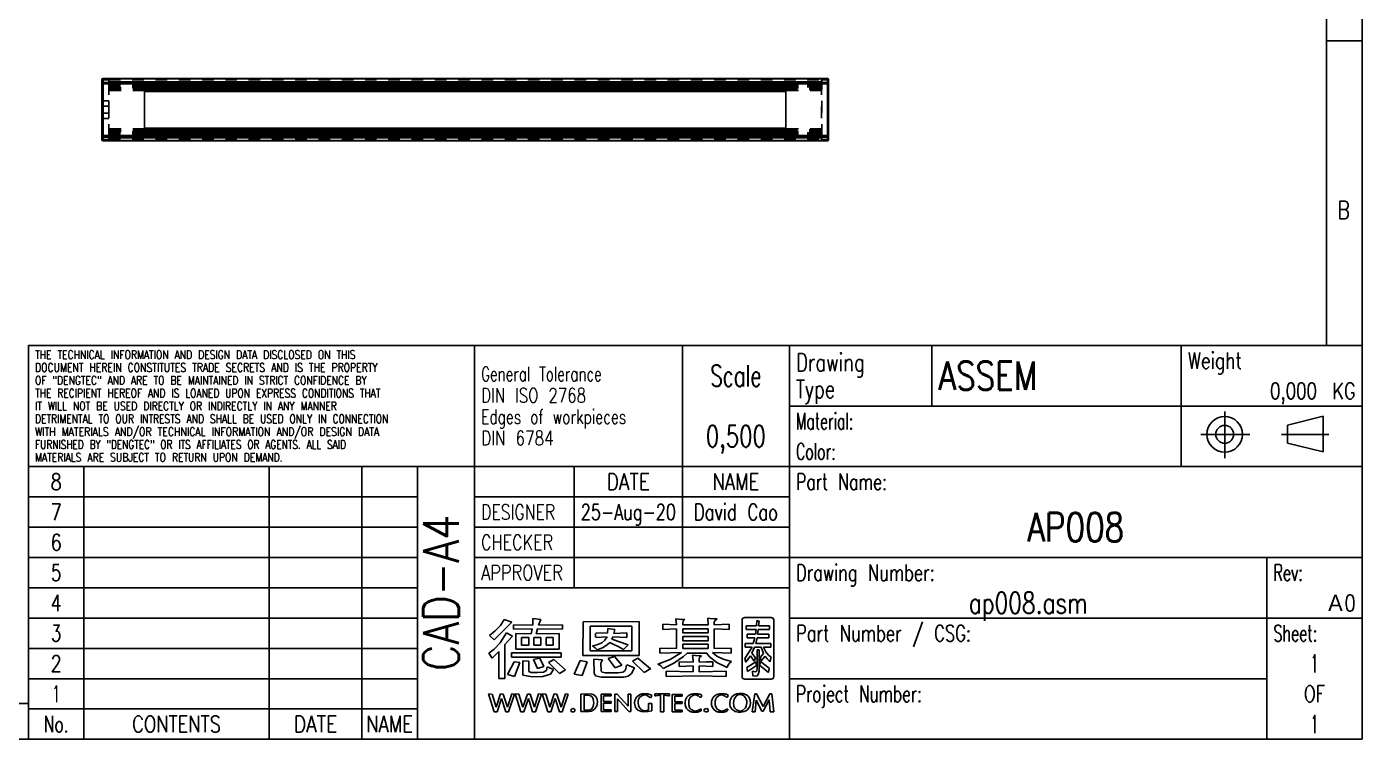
# Model space of a CAD drawing. Extents: x 14 to 580, y 14 to 406.
# Drawn here: x 205.1 to 580, y 14 to 213.9 of the extents above; entities that cross this region are included whole.
import ezdxf
from ezdxf.enums import TextEntityAlignment as Align

# ---------------------------------------------------------------- set-up
doc = ezdxf.new("R2010")
doc.units = 0
doc.header["$LTSCALE"] = 32.67
doc.linetypes.add('HIDDEN', pattern=[0.2, 0.1, -0.1])
doc.layers.get('0').update_dxf_attribs({"linetype": 'CONTINUOUS'})
for name, color, linetype in [('AP008-BASE2', 7, 'CONTINUOUS'), ('AP008-BASE3', 7, 'CONTINUOUS'), ('AP008-ENDCAP-02', 7, 'CONTINUOUS'), ('AP008-ENDCAP-03', 7, 'CONTINUOUS'), ('AP008-ENDCAP-12', 7, 'CONTINUOUS'), ('AP008-ENDCAP-13', 7, 'CONTINUOUS'), ('AP0089', 7, 'CONTINUOUS')]:
    doc.layers.add(name, color=color, linetype=linetype)
doc.styles.add('TEXTSTYLE_2', font='TXT.TTF')
doc.styles.add('TEXTSTYLE_3', font='TXT.TTF')
doc.styles.add('TEXTSTYLE_4', font='TXT.TTF')
doc.styles.add('TEXTSTYLE_5', font='TXT.TTF')
doc.styles.add('TEXTSTYLE_6', font='TXT.TTF')
doc.styles.add('TEXTSTYLE_8', font='gdt', dxfattribs={"width": 0.55})

# ---------------------------------------------------------------- blocks, each defined once
blk = doc.blocks.new('SYMBOL_283_BL0', base_point=(374.78, 34.86))
at = {"layer": 'AP0089', "color": 7}
for p, q in [((336.31, 41.86), (341.3, 46.84)), ((338.1, 45.94), (336.66, 44.38)), ((339.1, 47.61), (338.1, 45.94)), ((341.3, 46.84), (339.1, 47.61)), ((341.74, 46.12), (341.74, 44.85)), ((341.74, 46.12), (347.17, 46.03)), ((347.18, 47.9), (347.17, 46.03)), ((349.45, 47.59), (347.18, 47.9)), ((349.45, 47.59), (348.82, 46.03)), ((348.82, 46.03), (355.48, 46.08)), ((355.48, 46.08), (355.48, 44.86)), ((361.23, 37.51), (361.28, 46.99)), ((361.28, 46.99), (377.01, 47.02)), ((363.25, 45.72), (363.25, 38.77)), ((374.99, 45.72), (363.25, 45.72)), ((368.26, 45.12), (368.17, 43.81)), ((368.26, 45.12), (370.24, 44.84)), ((374.99, 38.77), (374.99, 45.72)), ((377.01, 47.02), (377.01, 37.51)), ((383.7, 46.32), (387.54, 46.15)), ((383.7, 46.32), (383.7, 44.83)), ((387.31, 47.76), (387.54, 46.15)), ((387.31, 47.76), (388.91, 47.61)), ((388.91, 47.61), (389.85, 47.6)), ((389.3, 46.78), (389.29, 46.15)), ((389.29, 46.15), (396.42, 46.15)), ((389.43, 47.18), (389.3, 46.78)), ((389.85, 47.6), (389.43, 47.18)), ((396.28, 47.96), (396.42, 46.15)), ((396.28, 47.96), (396.98, 47.88)), ((396.98, 47.88), (398.08, 47.8)), ((398.08, 47.8), (398.94, 47.79)), ((398.27, 47.21), (398.13, 46.82)), ((398.13, 46.82), (398.13, 46.14)), ((398.13, 46.14), (402.28, 46.31)), ((398.94, 47.79), (398.27, 47.21)), ((402.28, 46.31), (402.28, 44.82)), ((405.9, 47.37), (405.9, 31.66)), ((414.04, 48.16), (406.7, 48.16)), ((409.97, 45.82), (407.08, 45.82)), ((407.08, 45.82), (407.08, 44.8)), ((410.08, 47.31), (409.97, 45.82)), ((410.08, 47.31), (410.67, 47.13)), ((410.56, 45.82), (410.67, 47.13)), ((413.66, 45.82), (410.56, 45.82)), ((413.66, 44.8), (413.66, 45.82)), ((414.83, 31.66), (414.83, 47.37)), ((336.66, 44.38), (335.05, 43.09)), ((335.05, 43.09), (336.31, 41.86)), ((339.82, 43.9), (337.99, 41.01)), ((339.33, 40.59), (341.52, 42.91)), ((339.82, 43.9), (341.52, 42.91)), ((341.75, 44.85), (347, 44.96)), ((342.45, 43.66), (342.43, 39.24)), ((346.68, 43.55), (342.45, 43.66)), ((344.01, 42.51), (344.01, 40.37)), ((344.03, 42.51), (346.02, 42.51)), ((346.02, 40.37), (346.02, 42.51)), ((347, 44.97), (346.68, 43.55)), ((347.46, 42.51), (347.46, 40.37)), ((347.46, 42.51), (349.44, 42.51)), ((348.49, 44.95), (348.16, 43.54)), ((354.56, 43.65), (348.16, 43.54)), ((355.48, 44.86), (348.49, 44.95)), ((349.44, 40.37), (349.44, 42.51)), ((350.92, 42.51), (350.92, 40.37)), ((350.95, 42.51), (352.93, 42.51)), ((352.93, 40.37), (352.93, 42.51)), ((354.56, 43.65), (354.54, 39.24)), ((364.74, 43.64), (364.74, 42.62)), ((368.01, 42.72), (364.88, 42.59)), ((364.9, 43.83), (368.17, 43.81)), ((367.44, 41.77), (366.52, 41.04)), ((368.01, 42.72), (367.44, 41.77)), ((369.64, 42.72), (369.37, 42.06)), ((369.37, 42.06), (373.94, 40.46)), ((373.57, 42.59), (369.64, 42.72)), ((370.24, 44.84), (369.9, 43.72)), ((369.9, 43.72), (373.57, 43.84)), ((373.57, 43.84), (373.57, 42.59)), ((387.55, 44.97), (383.7, 44.83)), ((387.55, 44.97), (387.55, 39.42)), ((396.42, 44.97), (389.29, 44.97)), ((389.29, 44.97), (389.29, 43.82)), ((389.29, 43.82), (396.42, 43.82)), ((396.42, 42.86), (389.29, 42.86)), ((389.29, 42.86), (389.29, 41.61)), ((389.29, 41.61), (396.42, 41.61)), ((396.42, 43.82), (396.42, 44.97)), ((396.42, 41.61), (396.42, 42.86)), ((402.28, 44.82), (398.13, 44.97)), ((398.13, 44.97), (398.13, 39.42)), ((407.08, 44.8), (409.86, 44.8)), ((407.34, 43.47), (409.67, 43.47)), ((407.34, 43.47), (407.34, 42.44)), ((409.48, 42.44), (407.34, 42.44)), ((409.48, 42.44), (409.05, 40.91)), ((409.86, 44.8), (409.67, 43.47)), ((410.11, 42.44), (409.74, 40.91)), ((413.41, 42.44), (410.11, 42.44)), ((410.45, 44.8), (410.28, 43.47)), ((410.28, 43.47), (413.41, 43.47)), ((410.45, 44.8), (413.66, 44.8)), ((413.41, 43.47), (413.41, 42.44)), ((336.32, 39.31), (334.83, 38.16)), ((334.83, 38.16), (335.82, 36.75)), ((335.82, 36.75), (337.61, 38.59)), ((337.99, 41.01), (336.32, 39.31)), ((337.61, 38.59), (337.61, 31.06)), ((339.33, 31.06), (339.33, 40.59)), ((355.15, 38.27), (341.18, 38.29)), ((341.18, 38.29), (341.18, 37.02)), ((342.43, 39.24), (354.54, 39.24)), ((344.03, 40.37), (346.02, 40.37)), ((347.46, 40.37), (349.44, 40.37)), ((350.95, 40.37), (352.93, 40.37)), ((355.15, 37.07), (355.15, 38.27)), ((377.01, 37.51), (361.23, 37.51)), ((363.25, 38.77), (374.99, 38.77)), ((365.13, 40.5), (363.92, 40.21)), ((363.92, 40.21), (364.7, 39.62)), ((364.7, 39.62), (365.2, 39.07)), ((366.52, 41.04), (365.13, 40.5)), ((365.2, 39.07), (366.76, 39.68)), ((366.76, 39.68), (368.05, 40.46)), ((368.05, 40.46), (368.76, 41.14)), ((368.76, 41.14), (369.77, 40.72)), ((369.77, 40.72), (371.35, 39.95)), ((371.35, 39.95), (372.6, 39.21)), ((372.6, 39.21), (373.94, 40.46)), ((387.55, 39.42), (382.87, 39.59)), ((382.87, 39.59), (382.87, 38.15)), ((382.87, 38.15), (388.89, 38.33)), ((388.89, 38.33), (385.77, 36.42)), ((396.42, 40.65), (389.29, 40.65)), ((389.29, 40.65), (389.29, 39.43)), ((389.29, 39.43), (396.42, 39.43)), ((389.51, 37.2), (390.52, 38.18)), ((396.03, 38.18), (390.52, 38.18)), ((392.01, 37.55), (392.16, 36.21)), ((392.01, 37.55), (392.76, 37.48)), ((396.68, 37.26), (396.03, 38.18)), ((396.42, 39.43), (396.42, 40.65)), ((397.62, 38.33), (398.85, 37.29)), ((402.9, 38.14), (397.62, 38.33)), ((402.9, 39.59), (398.13, 39.42)), ((402.9, 39.59), (402.9, 38.14)), ((408.71, 39.88), (406.66, 36.7)), ((409.05, 40.91), (406.79, 40.91)), ((406.79, 40.91), (406.79, 39.88)), ((406.79, 39.88), (408.71, 39.88)), ((409.43, 39.88), (408.67, 38.17)), ((408.67, 38.17), (409.68, 36.85)), ((409.43, 39.88), (411.28, 39.88)), ((413.96, 40.91), (409.74, 40.91)), ((410.71, 39.08), (410.14, 39.08)), ((410.14, 39.08), (410.14, 33.81)), ((410.71, 39.08), (410.71, 33.14)), ((411.93, 38.06), (410.98, 36.93)), ((411.28, 39.88), (411.93, 38.06)), ((411.89, 39.88), (412.55, 38.56)), ((411.89, 39.88), (413.96, 39.88)), ((412.55, 38.56), (413.32, 37.62)), ((413.32, 37.62), (414.08, 37.01)), ((413.96, 40.91), (413.96, 39.88)), ((341.99, 35.73), (340.09, 32.21)), ((341.18, 37.02), (355.15, 37.05)), ((343.55, 35.51), (341.99, 35.73)), ((343.55, 35.51), (342.01, 31.65)), ((344.41, 35.97), (346.02, 35.87)), ((344.41, 35.97), (344.41, 31.96)), ((346.02, 35.87), (346.02, 33.01)), ((347.34, 36.35), (349.11, 36.76)), ((348.47, 33.89), (347.34, 36.35)), ((350.32, 34.42), (348.47, 33.89)), ((349.11, 36.76), (350.32, 34.42)), ((351.23, 34.29), (351.02, 33.3)), ((352.98, 33.6), (351.23, 34.29)), ((351.61, 35.53), (353.06, 36.36)), ((354.64, 32.44), (351.61, 35.53)), ((353.06, 36.36), (356.39, 33.51)), ((360.48, 36.11), (358.82, 32.24)), ((362.45, 35.75), (360.48, 36.11)), ((361.07, 31.88), (362.44, 35.73)), ((364.35, 36.45), (364.37, 32.53)), ((366.7, 36.24), (364.35, 36.45)), ((366.3, 35.37), (366.7, 36.24)), ((366.36, 33.14), (366.3, 35.37)), ((370.11, 37.22), (368.29, 36.62)), ((368.29, 36.62), (370.3, 34.05)), ((372.18, 34.78), (370.11, 37.22)), ((370.3, 34.05), (372.18, 34.78)), ((373.52, 34.89), (373.28, 33.73)), ((375.75, 34.06), (373.55, 34.88)), ((374.92, 32.44), (375.75, 34.06)), ((376.68, 36.78), (375.21, 35.88)), ((375.21, 35.88), (378.4, 32.71)), ((380.23, 33.8), (376.68, 36.78)), ((378.4, 32.71), (380.29, 33.83)), ((385.77, 36.42), (382.3, 35.06)), ((382.3, 35.06), (383.01, 34.67)), ((383.01, 34.67), (383.78, 33.85)), ((383.79, 33.85), (386.79, 35.34)), ((386.79, 35.34), (389.51, 37.2)), ((388.3, 35.77), (392.18, 35.63)), ((388.3, 35.77), (388.3, 34.44)), ((392.18, 34.59), (388.3, 34.44)), ((392.16, 36.21), (392.18, 35.63)), ((392.18, 34.59), (392.18, 32.96)), ((392.76, 37.48), (393.86, 37.44)), ((393.86, 36.58), (393.85, 35.64)), ((393.85, 35.64), (395.91, 35.68)), ((397.68, 34.44), (393.85, 34.58)), ((393.85, 34.58), (393.85, 32.96)), ((393.86, 37.44), (394.51, 37.42)), ((393.98, 36.94), (393.86, 36.58)), ((394.51, 37.42), (393.98, 36.94)), ((395.91, 35.68), (397.68, 35.76)), ((398.85, 35.57), (396.68, 37.26)), ((397.68, 35.76), (397.68, 34.44)), ((398.85, 37.29), (400.6, 36.43)), ((401.74, 34.12), (398.85, 35.57)), ((400.6, 36.43), (402.93, 35.85)), ((401.95, 34.7), (401.74, 34.12)), ((402.4, 35.36), (401.95, 34.7)), ((402.93, 35.85), (402.4, 35.36)), ((406.66, 36.7), (407, 35.61)), ((408.27, 37.39), (407, 35.61)), ((407.22, 34.16), (409.81, 35.76)), ((407.22, 34.16), (407.4, 33.02)), ((409.94, 34.7), (407.4, 33.02)), ((409.33, 35.87), (408.27, 37.39)), ((409.68, 36.85), (409.33, 35.87)), ((409.81, 35.76), (409.94, 34.7)), ((410.14, 33.81), (410.09, 33.3)), ((411.05, 35.78), (410.82, 34.8)), ((410.82, 34.8), (413.29, 32.77)), ((410.98, 36.93), (411.29, 35.98)), ((413.56, 33.97), (411.05, 35.78)), ((412.37, 37.32), (411.29, 35.98)), ((412.37, 37.32), (412.93, 36.56)), ((412.93, 36.56), (413.72, 35.74)), ((413.29, 32.77), (413.56, 33.97)), ((414.08, 37.01), (413.72, 35.74)), ((339.33, 31.06), (337.61, 31.06)), ((340.13, 32.2), (342.01, 31.65)), ((344.41, 31.96), (347.11, 31.54)), ((346.71, 32.76), (346.02, 33.01)), ((348.47, 32.69), (346.71, 32.76)), ((347.11, 31.54), (350.01, 31.58)), ((350.22, 32.79), (348.47, 32.69)), ((350.01, 31.58), (352.16, 32.24)), ((351.02, 33.3), (350.22, 32.79)), ((352.16, 32.24), (352.98, 33.6)), ((356.39, 33.51), (354.64, 32.44)), ((358.82, 32.24), (361.07, 31.88)), ((364.37, 32.53), (364.79, 31.79)), ((364.79, 31.79), (366.33, 31.38)), ((366.33, 31.38), (372.76, 31.4)), ((366.67, 32.78), (366.36, 33.14)), ((367.54, 32.62), (366.67, 32.78)), ((371.08, 32.61), (367.54, 32.62)), ((372.45, 32.8), (371.08, 32.61)), ((373.01, 33.17), (372.45, 32.8)), ((372.76, 31.4), (373.98, 31.68)), ((373.28, 33.73), (373.01, 33.17)), ((373.98, 31.68), (374.92, 32.44)), ((392.18, 32.96), (384.64, 33.11)), ((384.64, 33.11), (384.64, 31.65)), ((384.64, 31.65), (393.7, 31.79)), ((393.7, 31.79), (401.46, 31.65)), ((401.46, 33.11), (393.85, 32.96)), ((401.46, 31.65), (401.46, 33.11)), ((406.7, 30.86), (414.04, 30.86)), ((409.73, 32.95), (408.83, 33.07)), ((408.83, 33.07), (408.92, 31.75)), ((408.92, 31.75), (410.04, 31.72)), ((409.96, 33.06), (409.73, 32.95)), ((410.09, 33.3), (409.96, 33.06)), ((410.04, 31.72), (410.47, 32.16)), ((410.47, 32.16), (410.71, 33.14)), ((334.73, 26.7), (335.61, 26.69)), ((336.32, 21.74), (334.73, 26.7)), ((335.76, 26.69), (336.88, 22.98)), ((336.88, 22.98), (338.14, 26.7)), ((338.14, 26.7), (338.89, 26.69)), ((338.89, 26.69), (340.11, 23.03)), ((340.11, 23.03), (341.29, 26.7)), ((342.08, 26.69), (340.37, 21.74)), ((341.29, 26.7), (342.08, 26.69)), ((342.26, 26.7), (343.85, 21.74)), ((343.28, 26.69), (342.26, 26.7)), ((344.41, 22.98), (343.28, 26.69)), ((345.67, 26.69), (344.41, 22.98)), ((346.42, 26.69), (345.67, 26.69)), ((347.64, 23.03), (346.42, 26.69)), ((348.81, 26.7), (347.64, 23.03)), ((347.9, 21.74), (349.61, 26.69)), ((349.61, 26.69), (348.81, 26.7)), ((349.78, 26.7), (350.81, 26.69)), ((351.38, 21.74), (349.78, 26.7)), ((350.81, 26.69), (351.93, 22.98)), ((351.93, 22.98), (353.2, 26.7)), ((353.2, 26.7), (353.95, 26.69)), ((353.95, 26.69), (355.17, 23.03)), ((355.17, 23.03), (356.34, 26.7)), ((357.14, 26.69), (355.43, 21.74)), ((356.34, 26.7), (357.14, 26.69)), ((363.33, 26.7), (360.62, 26.69)), ((360.62, 26.69), (360.62, 21.81)), ((361.57, 26.34), (361.57, 22.14)), ((362.5, 26.33), (361.57, 26.33)), ((363.41, 26.19), (362.5, 26.33)), ((364.1, 26.54), (363.33, 26.7)), ((364.86, 25.99), (364.1, 26.54)), ((366.35, 26.63), (369.18, 26.63)), ((366.35, 21.81), (366.35, 26.63)), ((369.18, 26.63), (369.18, 26.17)), ((370.23, 21.81), (370.23, 26.69)), ((370.23, 26.69), (370.85, 26.69)), ((370.85, 26.69), (373.95, 23.28)), ((373.95, 23.28), (373.95, 26.69)), ((373.95, 26.69), (374.67, 26.69)), ((374.67, 26.69), (374.67, 21.81)), ((377.11, 26.48), (376.28, 25.85)), ((377.82, 26.7), (377.11, 26.48)), ((378.5, 26.43), (377.7, 26.15)), ((378.38, 26.78), (377.82, 26.7)), ((378.38, 26.78), (379.47, 26.73)), ((379.12, 26.37), (378.5, 26.43)), ((380.14, 25.75), (379.12, 26.37)), ((379.47, 26.73), (380.62, 26.34)), ((380.62, 26.34), (380.39, 25.75)), ((381.46, 26.74), (385.56, 26.75)), ((381.46, 26.74), (381.46, 26.23)), ((381.75, 26.23), (383.05, 26.39)), ((383.05, 26.39), (383.05, 21.74)), ((383.97, 21.74), (383.97, 26.39)), ((383.97, 26.39), (385.27, 26.23)), ((385.56, 26.75), (385.55, 26.26)), ((386.31, 26.56), (389.14, 26.56)), ((386.31, 21.74), (386.31, 26.56)), ((389.14, 26.56), (389.14, 26.1)), ((392.87, 26.75), (392.58, 26.74)), ((392.72, 26.44), (392.76, 26.44)), ((392.76, 26.44), (392.84, 26.43)), ((392.84, 26.43), (392.92, 26.42)), ((392.92, 26.42), (393.22, 26.35)), ((393.47, 26.71), (393.16, 26.73)), ((393.77, 26.68), (393.47, 26.71)), ((394.41, 25.84), (394.58, 26.4)), ((400.29, 26.75), (400, 26.74)), ((400.14, 26.44), (400.18, 26.44)), ((400.18, 26.44), (400.26, 26.43)), ((400.26, 26.43), (400.34, 26.42)), ((400.34, 26.42), (400.64, 26.35)), ((400.89, 26.71), (400.57, 26.73)), ((401.19, 26.68), (400.89, 26.71)), ((401.83, 25.84), (402, 26.4)), ((402.98, 25.79), (403.58, 26.41)), ((403.58, 26.41), (404.35, 26.75)), ((404.72, 26.42), (404.22, 26.05)), ((404.35, 26.75), (405.13, 26.86)), ((405.33, 26.56), (404.72, 26.42)), ((406.11, 26.81), (405.13, 26.86)), ((405.33, 26.56), (406.1, 26.37)), ((406.52, 26.09), (406.1, 26.37)), ((407.13, 26.49), (406.11, 26.81)), ((407.13, 26.49), (407.6, 26.06)), ((408.78, 21.74), (409.47, 26.75)), ((409.47, 26.75), (409.98, 26.75)), ((409.98, 26.75), (411.84, 23.21)), ((411.84, 23.21), (413.74, 26.75)), ((413.74, 26.75), (414.26, 26.75)), ((414.26, 26.75), (414.83, 21.74)), ((338.41, 25.4), (337.18, 21.74)), ((339.57, 21.74), (338.41, 25.4)), ((344.71, 21.74), (345.93, 25.4)), ((345.93, 25.4), (347.1, 21.74)), ((353.46, 25.4), (352.24, 21.74)), ((354.63, 21.74), (353.46, 25.4)), ((357.91, 22.39), (358.26, 22.58)), ((358.26, 22.58), (358.59, 22.59)), ((358.59, 22.59), (358.89, 22.44)), ((363.12, 22.21), (363.72, 22.54)), ((363.85, 25.89), (363.41, 26.19)), ((363.72, 22.54), (364.15, 23.29)), ((364.11, 25.32), (363.85, 25.89)), ((364.26, 24.62), (364.11, 25.32)), ((364.15, 23.29), (364.28, 24.25)), ((364.28, 24.25), (364.26, 24.62)), ((364.51, 22.4), (365.16, 23.39)), ((364.86, 25.99), (365.22, 25.26)), ((365.34, 24.42), (365.16, 23.39)), ((365.22, 25.26), (365.34, 24.42)), ((369.18, 26.17), (367.07, 26.17)), ((367.07, 26.17), (367.07, 24.58)), ((367.07, 24.58), (369.18, 24.58)), ((369.18, 24.13), (367.07, 24.13)), ((367.07, 24.13), (367.07, 22.24)), ((369.18, 24.58), (369.18, 24.13)), ((374.12, 21.81), (370.95, 25.32)), ((370.95, 25.32), (370.95, 21.81)), ((375.81, 24.84), (375.73, 24.14)), ((375.73, 24.14), (376.01, 22.92)), ((376.28, 25.85), (375.81, 24.84)), ((376.01, 22.92), (376.69, 22.14)), ((376.76, 24.7), (376.73, 24.22)), ((376.73, 24.22), (376.82, 23.5)), ((376.89, 25.2), (376.76, 24.7)), ((376.82, 23.5), (377.04, 22.96)), ((377.17, 25.7), (376.89, 25.2)), ((377.04, 22.96), (377.46, 22.43)), ((377.7, 26.15), (377.17, 25.7)), ((379.67, 22.24), (379.67, 24.08)), ((379.67, 24.08), (380.56, 24.08)), ((380.39, 25.75), (380.14, 25.75)), ((380.56, 24.08), (380.55, 22.02)), ((381.46, 26.23), (381.75, 26.23)), ((385.27, 26.23), (385.56, 26.23)), ((389.14, 26.1), (387.03, 26.1)), ((387.03, 26.1), (387.03, 24.51)), ((387.03, 24.51), (389.14, 24.51)), ((389.14, 24.06), (387.03, 24.06)), ((387.03, 24.06), (387.03, 22.17)), ((389.14, 24.51), (389.14, 24.06)), ((389.9, 24.19), (389.9, 24.18)), ((390.93, 24.18), (390.93, 24.27)), ((393.79, 26.06), (394.06, 25.84)), ((394.06, 25.84), (394.41, 25.84)), ((395.31, 22.3), (395.47, 22.51)), ((395.47, 22.51), (395.7, 22.58)), ((395.7, 22.58), (396.02, 22.59)), ((396.02, 22.59), (396.26, 22.5)), ((396.26, 22.5), (396.43, 22.3)), ((397.32, 24.19), (397.32, 24.18)), ((398.35, 24.18), (398.35, 24.27)), ((401.21, 26.06), (401.48, 25.84)), ((401.48, 25.84), (401.83, 25.84)), ((402.55, 24.94), (402.45, 24.18)), ((402.45, 24.18), (402.48, 23.72)), ((402.48, 23.72), (402.6, 23.22)), ((402.94, 25.75), (402.55, 24.94)), ((402.6, 23.22), (403.05, 22.48)), ((403.48, 24.23), (403.72, 25.22)), ((403.63, 23.24), (403.48, 24.23)), ((403.63, 23.24), (403.8, 22.85)), ((403.72, 25.22), (404.22, 26.05)), ((404.33, 22.26), (403.8, 22.85)), ((406.86, 22.85), (406.05, 22.08)), ((406.91, 25.62), (406.52, 26.09)), ((407.04, 23.24), (406.86, 22.85)), ((406.91, 25.62), (407.1, 25.21)), ((407.24, 24.23), (407.04, 23.24)), ((407.1, 25.21), (407.22, 24.73)), ((407.22, 24.73), (407.24, 24.23)), ((407.44, 22.3), (408.08, 23.15)), ((407.6, 26.06), (407.88, 25.69)), ((408.18, 24.96), (407.88, 25.69)), ((408.08, 23.15), (408.27, 24.08)), ((408.27, 24.08), (408.18, 24.96)), ((409.88, 24.96), (409.59, 21.74)), ((411.46, 21.85), (409.88, 24.96)), ((413.5, 25.02), (411.87, 21.85)), ((413.8, 21.74), (413.5, 25.02)), ((337.18, 21.74), (336.32, 21.74)), ((340.37, 21.74), (339.57, 21.74)), ((343.85, 21.74), (344.71, 21.74)), ((347.1, 21.74), (347.9, 21.74)), ((352.24, 21.74), (351.38, 21.74)), ((355.43, 21.74), (354.63, 21.74)), ((357.83, 22.06), (357.91, 22.39)), ((357.98, 21.77), (357.83, 22.06)), ((358.26, 21.68), (357.98, 21.77)), ((358.73, 21.71), (358.26, 21.68)), ((358.98, 21.92), (358.73, 21.71)), ((358.89, 22.44), (359.02, 22.21)), ((359.02, 22.21), (358.98, 21.92)), ((360.62, 21.81), (362.96, 21.81)), ((361.57, 22.14), (362.34, 22.14)), ((362.34, 22.14), (363.12, 22.21)), ((363.02, 21.81), (363.67, 21.91)), ((363.67, 21.91), (364.51, 22.4)), ((369.18, 21.81), (366.35, 21.81)), ((367.07, 22.24), (369.18, 22.24)), ((369.18, 22.24), (369.18, 21.81)), ((370.95, 21.81), (370.23, 21.81)), ((374.67, 21.81), (374.12, 21.81)), ((376.69, 22.14), (377.66, 21.75)), ((378.08, 22.07), (377.46, 22.43)), ((377.66, 21.75), (378.45, 21.7)), ((378.66, 21.96), (378.08, 22.07)), ((379.6, 21.79), (378.45, 21.7)), ((379.19, 22.03), (378.66, 21.96)), ((379.19, 22.03), (379.67, 22.24)), ((380.55, 22.02), (379.6, 21.79)), ((383.05, 21.74), (383.97, 21.74)), ((389.14, 21.74), (386.31, 21.74)), ((387.03, 22.17), (389.14, 22.17)), ((389.14, 22.17), (389.14, 21.74)), ((392.5, 21.56), (392.79, 21.56)), ((392.79, 21.56), (392.99, 21.57)), ((392.99, 21.57), (393.19, 21.59)), ((393.19, 21.59), (393.39, 21.63)), ((393.39, 21.63), (393.6, 21.67)), ((393.6, 21.67), (393.65, 21.69)), ((393.65, 21.69), (393.71, 21.7)), ((393.71, 21.7), (394.01, 21.8)), ((394.01, 21.8), (394.11, 21.85)), ((394.11, 21.85), (394.21, 21.9)), ((394.47, 22.47), (394.18, 22.46)), ((394.21, 21.9), (394.31, 21.96)), ((394.31, 21.96), (394.41, 22.02)), ((394.41, 22.02), (394.47, 22.47)), ((395.28, 21.98), (395.31, 22.3)), ((395.41, 21.77), (395.28, 21.98)), ((395.7, 21.68), (395.41, 21.77)), ((396.01, 21.68), (395.7, 21.68)), ((396.16, 21.71), (396.01, 21.68)), ((396.36, 21.85), (396.16, 21.71)), ((396.46, 22.12), (396.36, 21.85)), ((396.43, 22.3), (396.46, 22.12)), ((399.92, 21.56), (400.21, 21.56)), ((400.21, 21.56), (400.41, 21.57)), ((400.41, 21.57), (400.61, 21.59)), ((400.61, 21.59), (400.81, 21.63)), ((400.81, 21.63), (401.02, 21.67)), ((401.02, 21.67), (401.07, 21.69)), ((401.07, 21.69), (401.13, 21.7)), ((401.13, 21.7), (401.43, 21.8)), ((401.43, 21.8), (401.53, 21.85)), ((401.53, 21.85), (401.63, 21.9)), ((401.88, 22.47), (401.6, 22.46)), ((401.63, 21.9), (401.73, 21.96)), ((401.73, 21.96), (401.83, 22.02)), ((401.83, 22.02), (401.88, 22.47)), ((403.05, 22.48), (403.35, 22.22)), ((403.35, 22.22), (404.02, 21.83)), ((404.02, 21.83), (404.85, 21.63)), ((405.37, 21.9), (404.33, 22.26)), ((404.85, 21.63), (405.56, 21.62)), ((406.05, 22.08), (405.37, 21.9)), ((405.56, 21.62), (406.54, 21.79)), ((406.54, 21.79), (407.01, 22.01)), ((407.01, 22.01), (407.44, 22.3)), ((408.78, 21.74), (409.59, 21.74)), ((411.87, 21.85), (411.46, 21.85)), ((413.8, 21.74), (414.83, 21.74))]:
    blk.add_line(p, q, dxfattribs=at)
for centre, radius, start, end in [((406.7, 47.37), 0.799, 90, 180), ((414.04, 47.37), 0.799, 0, 90), ((406.7, 31.66), 0.799, 180, 270), ((414.04, 31.66), 0.799, 270, 360), ((392.3, 24.39), 2.32, 111.1471, 136.841), ((392.53, 23.7), 3.04, 89.1542, 110.4525), ((392.91, 24.52), 1.94, 95.5685, 135.5687), ((392.97, 27.43), 0.691, 260.9564, 273.018), ((393.12, 27.48), 0.75, 261.6919, 272.7717), ((392.58, 24.37), 2.07, 63.4314, 72.1964), ((393.37, 24.06), 2.65, 68.5873, 81.3424), ((393.69, 24.97), 1.68, 58.0891, 67.5455), ((399.72, 24.39), 2.32, 111.1471, 136.841), ((399.95, 23.7), 3.04, 89.1542, 110.4525), ((400.33, 24.52), 1.94, 95.5685, 135.5687), ((400.39, 27.43), 0.691, 260.9564, 273.018), ((400.54, 27.48), 0.75, 261.6919, 272.7717), ((400, 24.37), 2.08, 54.329, 72.1869), ((400.79, 24.06), 2.65, 68.5873, 81.3424), ((401.11, 24.97), 1.68, 58.0891, 67.5455), ((392.4, 24.21), 2.5, 158.0467, 180.3952), ((392.82, 24.13), 2.93, 179.1046, 200.8922), ((392.6, 24.1), 2.73, 136.7287, 157.5392), ((392.36, 24.05), 2.46, 202.8963, 250.0701), ((393.49, 24.31), 2.56, 160.119, 180.9693), ((394.42, 24.2), 3.49, 180.1894, 197.9684), ((392.9, 24.5), 1.94, 135.1351, 159.4747), ((392.58, 23.6), 1.55, 197.9155, 229.0523), ((392.57, 24.35), 2.09, 54.3712, 63.3981), ((399.82, 24.21), 2.5, 158.0467, 180.3952), ((400.24, 24.13), 2.93, 179.1046, 200.8922), ((400.02, 24.1), 2.73, 136.7287, 157.5392), ((399.78, 24.05), 2.46, 202.8963, 250.0701), ((400.91, 24.31), 2.56, 160.119, 180.9693), ((401.84, 24.2), 3.49, 180.1894, 197.9684), ((400.32, 24.5), 1.94, 135.1351, 159.4747), ((400, 23.6), 1.55, 197.9155, 229.0523), ((392.48, 24.41), 2.85, 250.2982, 270.5014), ((393.02, 24.11), 2.23, 229.1447, 246.9842), ((392.91, 23.89), 1.98, 247.3414, 266.3689), ((392.59, 24.53), 2.63, 274.3561, 282.4978), ((392.67, 24.17), 2.26, 282.3564, 291.9904), ((392.67, 24.31), 2.39, 290.9261, 300.3826), ((392.8, 24.1), 2.14, 300.1226, 310.0864), ((399.9, 24.41), 2.85, 250.2982, 270.5014), ((400.44, 24.11), 2.23, 229.1447, 246.9842), ((400.33, 23.89), 1.98, 247.3414, 266.3689), ((400.01, 24.53), 2.63, 274.3561, 282.4978), ((400.09, 24.17), 2.26, 282.3564, 291.9904), ((400.08, 24.31), 2.39, 290.9261, 300.3826), ((400.22, 24.1), 2.14, 300.1226, 310.0864)]:
    blk.add_arc(centre, radius, start, end, dxfattribs=at)

msp = doc.modelspace()

# ---------------------------------------------------------------- linework, layer by layer
at = {"color": 7}
for p, q in [((238.215, 198.064), (238.215, 183.22)), ((238.215, 198.064), (418.215, 198.064)), ((238.215, 198.012), (418.215, 198.012)), ((238.215, 197.926), (418.215, 197.926)), ((238.215, 197.9), (418.215, 197.9)), ((238.215, 197.489), (418.215, 197.489)), ((238.215, 197.318), (418.215, 197.318)), ((238.215, 197.292), (418.215, 197.292)), ((238.215, 197.242), (418.215, 197.242)), ((238.215, 196.842), (418.215, 196.842)), ((238.215, 196.792), (418.215, 196.792)), ((238.215, 196.269), (418.215, 196.269)), ((238.215, 195.978), (418.215, 195.978)), ((238.215, 195.801), (418.215, 195.801)), ((238.215, 195.792), (418.215, 195.792)), ((418.215, 198.064), (418.215, 183.22)), ((238.215, 185.492), (418.215, 185.492)), ((238.215, 185.483), (418.215, 185.483)), ((238.215, 185.306), (418.215, 185.306)), ((238.215, 185.014), (418.215, 185.014)), ((238.215, 184.492), (418.215, 184.492)), ((238.215, 184.442), (418.215, 184.442)), ((238.215, 184.042), (418.215, 184.042)), ((238.215, 183.992), (418.215, 183.992)), ((238.215, 183.965), (418.215, 183.965)), ((238.215, 183.795), (418.215, 183.795)), ((238.215, 183.384), (418.215, 183.384)), ((238.215, 183.358), (418.215, 183.358)), ((238.215, 183.272), (418.215, 183.272)), ((238.215, 183.22), (418.215, 183.22))]:
    msp.add_line(p, q, dxfattribs=at)
at = {"layer": 'AP008-BASE2', "color": 7}
for p, q in [((228.215, 199.392), (228.215, 198.392)), ((228.215, 199.392), (428.215, 199.392)), ((228.215, 199.292), (428.215, 199.292)), ((428.215, 199.392), (428.215, 198.392)), ((228.215, 198.492), (428.215, 198.492)), ((228.215, 198.392), (428.215, 198.392)), ((228.215, 198.342), (228.215, 198.064)), ((228.215, 198.292), (428.215, 198.292)), ((238.215, 197.67), (418.215, 197.67)), ((238.215, 197.573), (418.215, 197.573)), ((238.215, 196.998), (418.215, 196.998)), ((238.215, 196.992), (418.215, 196.992)), ((238.215, 196.892), (418.215, 196.892)), ((428.215, 198.342), (428.215, 198.064)), ((238.215, 184.392), (418.215, 184.392)), ((238.215, 184.292), (418.215, 184.292)), ((238.215, 184.286), (418.215, 184.286)), ((238.215, 183.711), (418.215, 183.711)), ((228.215, 183.22), (228.215, 181.892)), ((228.215, 182.992), (428.215, 182.992)), ((228.215, 182.892), (428.215, 182.892)), ((228.215, 182.792), (428.215, 182.792)), ((228.215, 181.992), (428.215, 181.992)), ((228.215, 181.892), (428.215, 181.892)), ((238.215, 183.614), (418.215, 183.614)), ((428.215, 183.22), (428.215, 181.892))]:
    msp.add_line(p, q, dxfattribs=at)
at = {"layer": 'AP008-BASE3', "color": 8, "linetype": 'HIDDEN'}
for p, q in [((228.215, 199.356), (428.215, 199.356)), ((228.215, 199.215), (428.215, 199.215)), ((228.215, 199.192), (428.215, 199.192)), ((228.215, 198.992), (428.215, 198.992)), ((228.215, 198.392), (228.215, 198.342)), ((228.215, 198.064), (228.215, 183.22)), ((228.215, 197.892), (428.215, 197.892)), ((228.215, 197.67), (238.215, 197.67)), ((228.215, 197.573), (238.215, 197.573)), ((228.215, 197.392), (428.215, 197.392)), ((228.215, 197.092), (428.215, 197.092)), ((228.215, 196.998), (238.215, 196.998)), ((228.215, 196.992), (238.215, 196.992)), ((228.215, 196.892), (238.215, 196.892)), ((418.215, 197.67), (428.215, 197.67)), ((418.215, 197.573), (428.215, 197.573)), ((418.215, 196.998), (428.215, 196.998)), ((418.215, 196.992), (428.215, 196.992)), ((418.215, 196.892), (428.215, 196.892)), ((428.215, 198.392), (428.215, 198.342)), ((428.215, 198.064), (428.215, 183.22)), ((228.215, 184.392), (238.215, 184.392)), ((228.215, 184.292), (238.215, 184.292)), ((228.215, 184.286), (238.215, 184.286)), ((228.215, 184.192), (428.215, 184.192)), ((228.215, 183.892), (428.215, 183.892)), ((228.215, 183.711), (238.215, 183.711)), ((418.215, 184.392), (428.215, 184.392)), ((418.215, 184.292), (428.215, 184.292)), ((418.215, 184.286), (428.215, 184.286)), ((418.215, 183.711), (428.215, 183.711)), ((228.215, 183.614), (238.215, 183.614)), ((228.215, 183.392), (428.215, 183.392)), ((228.215, 182.292), (428.215, 182.292)), ((228.215, 182.092), (428.215, 182.092)), ((228.215, 182.068), (428.215, 182.068)), ((228.215, 181.927), (428.215, 181.927)), ((418.215, 183.614), (428.215, 183.614))]:
    msp.add_line(p, q, dxfattribs=at)
at = {"layer": 'AP008-ENDCAP-02', "color": 7}
for p, q in [((428.265, 199.392), (429.865, 199.392)), ((428.265, 197.926), (428.265, 199.392)), ((428.265, 199.292), (429.865, 199.292)), ((429.865, 199.392), (429.865, 181.892)), ((430.165, 199.092), (430.165, 182.192)), ((428.265, 198.064), (418.215, 198.064)), ((418.215, 183.22), (418.215, 198.063)), ((428.265, 197.926), (418.215, 197.926)), ((430.165, 198.314), (428.265, 198.314)), ((428.265, 198.039), (429.865, 198.039)), ((428.265, 183.358), (418.215, 183.358)), ((428.265, 183.22), (418.215, 183.22)), ((428.265, 181.892), (428.265, 183.358)), ((428.265, 183.244), (429.865, 183.244)), ((428.265, 182.97), (430.165, 182.97)), ((428.265, 181.992), (429.865, 181.992)), ((428.265, 181.892), (429.865, 181.892))]:
    msp.add_line(p, q, dxfattribs=at)
for points in [[(429.865, 199.292), (429.92, 199.289), (429.973, 199.279), (430.019, 199.264), (430.059, 199.245), (430.092, 199.223), (430.12, 199.198), (430.143, 199.168), (430.159, 199.132), (430.165, 199.092)], [(430.165, 197.874), (430.125, 197.957), (430.015, 198.017), (429.865, 198.039)], [(430.165, 183.409), (430.125, 183.327), (430.015, 183.267), (429.865, 183.244)], [(430.165, 182.192), (430.159, 182.152), (430.143, 182.116), (430.12, 182.086), (430.092, 182.061), (430.059, 182.039), (430.019, 182.02), (429.973, 182.005), (429.92, 181.995), (429.865, 181.992)]]:
    msp.add_lwpolyline(points, dxfattribs=at)
for centre, start, end in [((429.865, 199.092), 0, 90), ((429.865, 182.192), 270, 360)]:
    msp.add_arc(centre, 0.3, start, end, dxfattribs=at)
at = {"layer": 'AP008-ENDCAP-03', "color": 8, "linetype": 'HIDDEN'}
for p, q in [((428.265, 199.356), (429.865, 199.356)), ((428.265, 199.215), (429.865, 199.215)), ((428.265, 199.192), (429.865, 199.192)), ((428.265, 198.992), (429.865, 198.992)), ((429.913, 199.214), (429.865, 199.215)), ((428.265, 198.012), (418.215, 198.012)), ((428.265, 197.9), (418.215, 197.9)), ((428.265, 197.489), (418.215, 197.489)), ((428.265, 197.318), (418.215, 197.318)), ((428.265, 197.292), (418.215, 197.292)), ((428.265, 197.242), (418.215, 197.242)), ((428.265, 196.842), (418.215, 196.842)), ((428.265, 196.792), (418.215, 196.792)), ((418.215, 196.492), (428.265, 196.492)), ((418.215, 196.292), (428.265, 196.292)), ((428.265, 195.992), (418.215, 195.992)), ((428.265, 183.358), (428.265, 197.926)), ((428.265, 197.892), (429.865, 197.892)), ((428.265, 185.292), (418.215, 185.292)), ((418.215, 184.992), (428.265, 184.992)), ((418.215, 184.792), (428.265, 184.792)), ((428.265, 184.492), (418.215, 184.492)), ((428.265, 184.442), (418.215, 184.442)), ((428.265, 184.042), (418.215, 184.042)), ((428.265, 183.992), (418.215, 183.992)), ((428.265, 183.965), (418.215, 183.965)), ((428.265, 183.795), (418.215, 183.795)), ((428.265, 183.384), (418.215, 183.384)), ((428.265, 183.272), (418.215, 183.272)), ((428.265, 183.392), (429.865, 183.392)), ((428.265, 182.292), (429.865, 182.292)), ((428.265, 182.092), (429.865, 182.092)), ((428.265, 182.068), (429.865, 182.068)), ((428.265, 181.927), (429.865, 181.927)), ((429.865, 182.068), (429.913, 182.069)), ((429.96, 182.073), (430.004, 182.078))]:
    msp.add_line(p, q, dxfattribs=at)
for points in [[(430.159, 199.149), (430.141, 199.197), (430.116, 199.238), (430.086, 199.272), (430.052, 199.299), (430.013, 199.322), (429.968, 199.34), (429.918, 199.352), (429.865, 199.356)], [(430.165, 199.092), (430.159, 199.113), (430.142, 199.131), (430.118, 199.146), (430.089, 199.159), (430.055, 199.169), (430.016, 199.178), (429.971, 199.186), (429.92, 199.19), (429.865, 199.192)], [(429.913, 199.214), (429.96, 199.211), (430.004, 199.206), (430.044, 199.198)], [(429.916, 199.353), (429.964, 199.342), (430.008, 199.325), (430.047, 199.303), (430.082, 199.275), (430.113, 199.241), (430.139, 199.2), (430.158, 199.15), (430.165, 199.092)], [(430.165, 199.092), (430.158, 199.125), (430.139, 199.151), (430.112, 199.171), (430.08, 199.186), (430.044, 199.197)], [(430.079, 199.187), (430.111, 199.172), (430.138, 199.152), (430.158, 199.126), (430.165, 199.092)], [(429.865, 182.092), (429.92, 182.094), (429.971, 182.098), (430.016, 182.105), (430.055, 182.114), (430.089, 182.125), (430.118, 182.138), (430.142, 182.153), (430.159, 182.171), (430.165, 182.192)], [(430.159, 182.135), (430.141, 182.086), (430.116, 182.046), (430.086, 182.012), (430.052, 181.984), (430.013, 181.961), (429.968, 181.943), (429.918, 181.932), (429.865, 181.927)], [(430.165, 182.192), (430.158, 182.158), (430.139, 182.132), (430.112, 182.113), (430.08, 182.098), (430.044, 182.086), (430.004, 182.078), (429.96, 182.073), (429.913, 182.069)], [(429.916, 181.931), (429.964, 181.942), (430.008, 181.959), (430.047, 181.981), (430.082, 182.008), (430.113, 182.042), (430.139, 182.084), (430.158, 182.134), (430.165, 182.192)], [(430.079, 182.097), (430.111, 182.112), (430.138, 182.132), (430.158, 182.158), (430.165, 182.192)]]:
    msp.add_lwpolyline(points, dxfattribs=at)
for centre, start, end in [((429.865, 198.692), 0, 90), ((429.865, 197.592), 0, 90), ((429.865, 183.692), 270, 360), ((429.865, 182.592), 270, 360)]:
    msp.add_arc(centre, 0.3, start, end, dxfattribs=at)
at = {"layer": 'AP008-ENDCAP-12', "color": 7}
for p, q in [((226.265, 182.192), (226.265, 199.092)), ((226.565, 181.892), (226.565, 199.392)), ((228.165, 199.392), (226.565, 199.392)), ((228.165, 199.292), (226.565, 199.292)), ((228.165, 197.926), (228.165, 199.392)), ((226.265, 198.314), (228.165, 198.314)), ((228.165, 198.039), (226.565, 198.039)), ((228.165, 198.064), (238.215, 198.064)), ((228.165, 197.926), (238.215, 197.926)), ((238.215, 183.22), (238.215, 198.063)), ((228.165, 182.97), (226.265, 182.97)), ((228.165, 183.244), (226.565, 183.244)), ((228.165, 181.992), (226.565, 181.992)), ((228.165, 181.892), (226.565, 181.892)), ((228.165, 181.892), (228.165, 183.358)), ((228.165, 183.358), (238.215, 183.358)), ((228.165, 183.22), (238.215, 183.22))]:
    msp.add_line(p, q, dxfattribs=at)
for points in [[(226.265, 199.092), (226.272, 199.132), (226.288, 199.168), (226.311, 199.198), (226.339, 199.223), (226.372, 199.245), (226.412, 199.264), (226.458, 199.279), (226.51, 199.289), (226.565, 199.292)], [(226.265, 197.874), (226.306, 197.957), (226.415, 198.017), (226.565, 198.039)], [(226.265, 183.409), (226.306, 183.327), (226.415, 183.267), (226.565, 183.244)], [(226.565, 181.992), (226.51, 181.995), (226.458, 182.005), (226.412, 182.02), (226.372, 182.039), (226.339, 182.061), (226.311, 182.086), (226.288, 182.116), (226.272, 182.152), (226.265, 182.192)]]:
    msp.add_lwpolyline(points, dxfattribs=at)
for centre, start, end in [((226.565, 199.092), 90, 180), ((226.565, 182.192), 180, 270)]:
    msp.add_arc(centre, 0.3, start, end, dxfattribs=at)
at = {"layer": 'AP008-ENDCAP-13', "color": 8, "linetype": 'HIDDEN'}
for p, q in [((226.471, 199.211), (226.427, 199.206)), ((226.565, 199.215), (226.518, 199.214)), ((228.165, 199.356), (226.565, 199.356)), ((228.165, 199.215), (226.565, 199.215)), ((228.165, 199.192), (226.565, 199.192)), ((228.165, 198.992), (226.565, 198.992)), ((228.165, 197.892), (226.565, 197.892)), ((228.165, 198.012), (238.215, 198.012)), ((228.165, 183.358), (228.165, 197.926)), ((228.165, 197.9), (238.215, 197.9)), ((228.165, 197.489), (238.215, 197.489)), ((228.165, 197.318), (238.215, 197.318)), ((228.165, 197.292), (238.215, 197.292)), ((228.165, 197.242), (238.215, 197.242)), ((228.165, 196.842), (238.215, 196.842)), ((238.215, 196.792), (228.165, 196.792)), ((238.215, 196.492), (228.165, 196.492)), ((238.215, 196.292), (228.165, 196.292)), ((238.215, 195.992), (228.165, 195.992)), ((228.165, 193.142), (226.265, 193.142)), ((228.165, 191.642), (226.265, 191.642)), ((228.165, 189.642), (226.265, 189.642)), ((228.165, 188.142), (226.265, 188.142)), ((238.215, 185.292), (228.165, 185.292)), ((238.215, 184.992), (228.165, 184.992)), ((238.215, 184.792), (228.165, 184.792)), ((238.215, 184.492), (228.165, 184.492)), ((228.165, 184.442), (238.215, 184.442)), ((228.165, 184.042), (238.215, 184.042)), ((228.165, 183.992), (238.215, 183.992)), ((228.165, 183.965), (238.215, 183.965)), ((228.165, 183.795), (238.215, 183.795)), ((226.518, 182.069), (226.565, 182.068)), ((228.165, 183.392), (226.565, 183.392)), ((228.165, 182.292), (226.565, 182.292)), ((228.165, 182.092), (226.565, 182.092)), ((228.165, 182.068), (226.565, 182.068)), ((228.165, 181.927), (226.565, 181.927)), ((228.165, 183.384), (238.215, 183.384)), ((228.165, 183.272), (238.215, 183.272))]:
    msp.add_line(p, q, dxfattribs=at)
for points in [[(226.515, 199.353), (226.466, 199.342), (226.423, 199.325), (226.384, 199.303), (226.349, 199.275), (226.318, 199.241), (226.291, 199.2), (226.273, 199.15), (226.265, 199.092)], [(226.265, 199.092), (226.273, 199.125), (226.292, 199.151), (226.318, 199.171), (226.35, 199.186), (226.387, 199.197), (226.427, 199.206), (226.471, 199.211), (226.518, 199.214)], [(226.565, 199.192), (226.511, 199.19), (226.46, 199.186), (226.415, 199.178), (226.376, 199.169), (226.342, 199.159), (226.313, 199.146), (226.289, 199.131), (226.272, 199.113), (226.265, 199.092)], [(226.351, 199.187), (226.32, 199.172), (226.293, 199.152), (226.273, 199.126), (226.265, 199.092)], [(226.272, 199.149), (226.29, 199.197), (226.315, 199.238), (226.345, 199.272), (226.379, 199.299), (226.418, 199.322), (226.463, 199.34), (226.512, 199.352), (226.565, 199.356)], [(226.265, 182.192), (226.272, 182.171), (226.289, 182.153), (226.313, 182.138), (226.342, 182.125), (226.376, 182.114), (226.415, 182.105), (226.46, 182.098), (226.511, 182.094), (226.565, 182.092)], [(226.265, 182.192), (226.273, 182.158), (226.292, 182.132), (226.318, 182.113), (226.35, 182.098), (226.387, 182.086)], [(226.351, 182.097), (226.32, 182.112), (226.293, 182.132), (226.273, 182.158), (226.265, 182.192)], [(226.515, 181.931), (226.466, 181.942), (226.423, 181.959), (226.384, 181.981), (226.349, 182.008), (226.318, 182.042), (226.291, 182.084), (226.273, 182.134), (226.265, 182.192)], [(226.272, 182.135), (226.29, 182.086), (226.315, 182.046), (226.345, 182.012), (226.379, 181.984), (226.418, 181.961), (226.463, 181.943), (226.512, 181.932), (226.565, 181.927)], [(226.518, 182.069), (226.471, 182.073), (226.427, 182.078), (226.387, 182.086)]]:
    msp.add_lwpolyline(points, dxfattribs=at)
for centre, start, end in [((226.565, 198.692), 90, 180), ((226.565, 197.592), 90, 180), ((226.565, 183.692), 180, 270), ((226.565, 182.592), 180, 270)]:
    msp.add_arc(centre, 0.3, start, end, dxfattribs=at)
at = {"layer": 'AP0089', "color": 7}
for p, q in [((580, 14), (580, 406)), ((570, 124.5), (570, 396)), ((570, 210), (580, 210)), ((24, 24), (205.6, 24)), ((14, 14), (580, 14))]:
    msp.add_line(p, q, dxfattribs=at)
at = {"layer": 'AP0089', "color": 3}
for p, q in [((205.6, 124.5), (580, 124.5)), ((205.6, 124.5), (205.6, 14)), ((330.8, 124.5), (330.8, 14)), ((389.2, 124.5), (389.2, 56.5)), ((419.2, 124.5), (419.2, 14)), ((459.2, 124.5), (459.2, 107.5)), ((529.2, 124.5), (529.2, 90.5)), ((580, 124.5), (580, 14)), ((419.2, 107.5), (580, 107.5)), ((541.43, 92.825), (541.399, 105.961)), ((558.993, 102.122), (568.993, 104.622)), ((558.993, 102.122), (558.993, 97.122)), ((568.993, 104.622), (568.993, 94.622)), ((548.433, 99.553), (534.728, 99.553)), ((570.604, 99.553), (557.302, 99.553)), ((558.993, 97.122), (568.993, 94.622)), ((205.6, 90.5), (580, 90.5)), ((221.2, 90.5), (221.2, 14)), ((273.2, 90.5), (273.2, 14)), ((299.2, 90.5), (299.2, 14)), ((314.8, 90.5), (314.8, 14)), ((358.8, 90.5), (358.8, 56.5)), ((205.6, 82), (314.8, 82)), ((330.8, 82), (419.2, 82)), ((205.6, 73.5), (314.8, 73.5)), ((330.8, 73.5), (419.2, 73.5)), ((205.6, 65), (314.8, 65)), ((330.8, 65), (580, 65)), ((553.2, 65), (553.2, 14)), ((205.6, 56.5), (314.8, 56.5)), ((330.8, 56.5), (419.2, 56.5)), ((205.6, 48), (314.8, 48)), ((419.2, 48), (580, 48)), ((205.6, 39.5), (314.8, 39.5)), ((205.6, 31), (314.8, 31)), ((419.2, 31), (553.2, 31)), ((205.6, 22.5), (314.8, 22.5)), ((205.6, 14), (580, 14))]:
    msp.add_line(p, q, dxfattribs=at)
for radius in [5, 2.5]:
    msp.add_circle((541.387, 99.553), radius, dxfattribs=at)

# ---------------------------------------------------------------- block references
at = {"layer": 'AP0089', "color": 7}
msp.add_blockref('SYMBOL_283_BL0', (374.781, 34.864), dxfattribs=at)

# ---------------------------------------------------------------- texts
at = {"layer": 'AP0089', "color": 7, "style": 'TEXTSTYLE_2', "width": 0.785714}
msp.add_text('B', height=5, dxfattribs=at).set_placement((573, 160))
at = {"layer": 'AP0089', "color": 3}
for s, height, style, width, p in [('THE TECHNICAL INFORMATION AND DESIGN DATA DISCLOSED ON THIS', 2.4, 'TEXTSTYLE_3', 0.786118, (207.475, 120.7)), ('Drawing', 5, 'TEXTSTYLE_5', 0.744898, (421.075, 117.25)), ('ASSEM', 8, 'TEXTSTYLE_5', 0.8, (461.075, 112)), ('Weight ', 4.6, 'TEXTSTYLE_5', 0.768707, (531.075, 117.95)), ('DOCUMENT HEREIN CONSTITUTES TRADE SECRETS AND IS THE PROPERTY', 2.4, 'TEXTSTYLE_3', 0.790398, (207.475, 117.1)), ('General Tolerance', 4, 'TEXTSTYLE_4', 0.693277, (332.675, 114.5)), ('OF "DENGTEC" AND ARE TO BE MAINTAINED IN STRICT CONFIDENCE BY', 2.4, 'TEXTSTYLE_3', 0.782592, (207.475, 113.5)), ('DIN ISO 2768', 4, 'TEXTSTYLE_4', 0.771825, (332.675, 108.5)), ('Type ', 5, 'TEXTSTYLE_5', 0.738095, (421.075, 109.75)), ('THE RECIPIENT HEREOF AND IS LOANED UPON EXPRESS CONDITIONS THAT', 2.4, 'TEXTSTYLE_3', 0.779289, (207.475, 109.9)), ('DETRIMENTAL TO OUR INTRESTS AND SHALL BE USED ONLY IN CONNECTION ', 2.4, 'TEXTSTYLE_3', 0.780586, (207.475, 102.7)), ('IT WILL NOT BE USED DIRECTLY OR INDIRECTLY IN ANY MANNER ', 2.4, 'TEXTSTYLE_3', 0.784879, (207.475, 106.3)), ('Edges of workpieces', 4, 'TEXTSTYLE_4', 0.711779, (332.675, 102.5)), ('Material:', 4.6, 'TEXTSTYLE_5', 0.621693, (421.075, 100.95)), ('WITH MATERIALS AND/OR TECHNICAL INFORMATION AND/OR DESIGN DATA', 2.4, 'TEXTSTYLE_3', 0.797619, (207.475, 99.1)), ('FURNISHED BY "DENGTEC" OR ITS AFFILIATES OR AGENTS. ALL SAID', 2.4, 'TEXTSTYLE_3', 0.76746, (207.475, 95.5)), ('DIN 6784', 4, 'TEXTSTYLE_4', 0.782738, (332.675, 96.5)), ('MATERIALS ARE SUBJECT TO RETURN UPON DEMAND.', 2.4, 'TEXTSTYLE_3', 0.785714, (207.475, 91.9)), ('Color:', 4.6, 'TEXTSTYLE_5', 0.626984, (421.075, 92.45)), ('Part Name:', 4.6, 'TEXTSTYLE_5', 0.7, (421.075, 83.95)), ('DESIGNER', 4.2, 'TEXTSTYLE_6', 0.764881, (332.675, 75.65)), ('CHECKER', 4.2, 'TEXTSTYLE_6', 0.778912, (332.675, 67.15)), ('APPROVER', 4.2, 'TEXTSTYLE_6', 0.791667, (332.675, 58.65)), ('Drawing Number:', 4.6, 'TEXTSTYLE_5', 0.72381, (421.075, 58.45)), ('Rev:', 4.6, 'TEXTSTYLE_5', 0.642857, (555.075, 58.45)), ('Part Number / CSG:', 4.6, 'TEXTSTYLE_5', 0.727513, (421.075, 41.45)), ('Sheet:', 4.6, 'TEXTSTYLE_5', 0.642857, (555.075, 41.45)), ('Project Number:', 4.6, 'TEXTSTYLE_5', 0.680952, (421.075, 24.45))]:
    msp.add_text(s, height=height, dxfattribs=dict(at, style=style, width=width)).set_placement(p)
at = {"layer": 'AP0089', "color": 3, "style": 'TEXTSTYLE_5'}
for s, height, width, p in [('Scale', 6, 0.671429, (404.2, 113)), ('0,500', 6, 0.728571, (404.2, 96)), ('8', 4.6, 0.785714, (213.4, 83.95)), ('DATE', 4.6, 0.833333, (374, 83.95)), ('NAME', 4.6, 0.803571, (404.2, 83.95)), ('7', 4.6, 0.785714, (213.4, 75.45)), ('25-Aug-20', 4.4, 0.753968, (374, 75.55)), ('David Cao', 4.6, 0.73545, (404.2, 75.45)), ('AP008', 8, 0.8, (499.6, 69.5)), ('6', 4.6, 0.785714, (213.4, 66.95)), ('5', 4.6, 0.714286, (213.4, 58.45)), ('4', 4.6, 0.785714, (213.4, 49.95)), ('ap008.asm', 6, 0.746032, (486.2, 49.25)), ('3', 4.6, 0.714286, (213.4, 41.45)), ('2', 4.6, 0.785714, (213.4, 32.95)), ('1', 5, 0.571429, (566.6, 32.75)), ('1', 4.6, 0.571429, (213.4, 24.45)), ('OF', 4.6, 0.75, (566.6, 24.45)), ('No.', 4.6, 0.690476, (213.4, 15.95)), ('CONTENTS', 4.6, 0.800595, (247.2, 15.95)), ('DATE', 4.6, 0.833333, (286.2, 15.95)), ('NAME', 4.6, 0.803571, (307, 15.95)), ('1', 5, 0.571429, (566.6, 15.75))]:
    msp.add_text(s, height=height, dxfattribs=dict(at, width=width)).set_placement(p, align=Align.CENTER)
for s, width, p in [('0,000', 0.742857, (567.282, 109.45)), (' KG', 0.785714, (578.125, 109.45)), ('0', 0.785714, (578.125, 49.95))]:
    msp.add_text(s, height=4.6, dxfattribs=dict(at, width=width)).set_placement(p, align=Align.RIGHT)
at = {"layer": 'AP0089', "color": 3, "style": 'TEXTSTYLE_2', "width": 0.825397}
msp.add_text('CAD-A4', height=10, rotation=90, dxfattribs=at).set_placement((326.425, 77.012), align=Align.RIGHT)
at = {"layer": 'AP0089', "color": 3, "style": 'TEXTSTYLE_8'}
msp.add_text('A', height=4.6, dxfattribs=at).set_placement((574.511, 49.95), align=Align.RIGHT)

doc.saveas('drawing.dxf')
